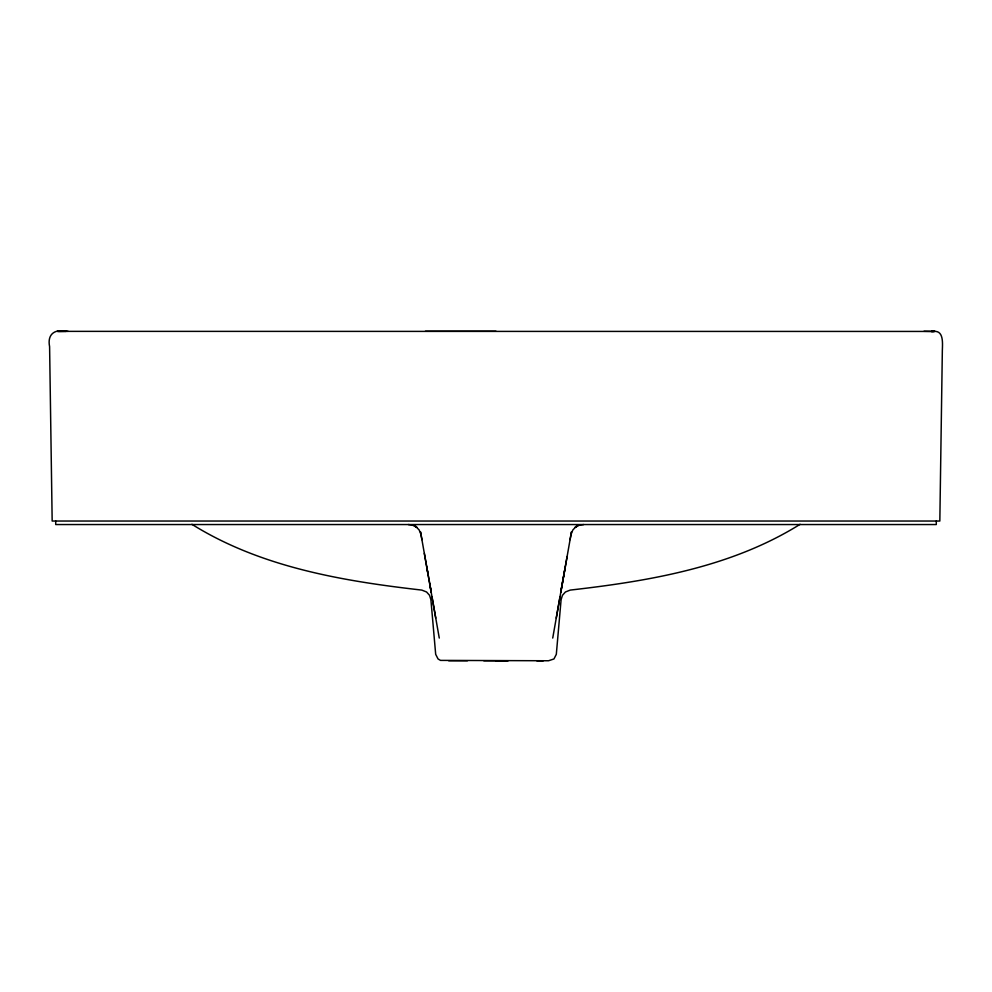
<?xml version="1.0" encoding="UTF-8"?>
<svg xmlns="http://www.w3.org/2000/svg" width="992" height="992" viewBox="0 0 992 992"><rect width="100%" height="100%" fill="white"/><g stroke="black" fill="none" stroke-linecap="round" stroke-linejoin="round"><path stroke-width="1.49" d="M560.765 592.534L571.479 531.7M552.73 638.067L567.102 556.537M570.09 539.648L571.342 532.58M556.252 618.103L560.009 596.812M560.939 590.91L565.229 567.188M570.983 534.576L572.843 529.964L576.612 526.033L575.075 527.446L579.452 525.165L583.68 524.557M800.098 524.297C731.315 567.25 649.5 581.039 570.202 590.091L565.428 591.988L562.439 595.336L561.1 599.689L556.314 654.336L553.945 658.961L548.539 660.759L440.498 660.387L438.055 658.961L435.686 654.336L430.9 599.689L429.561 595.336L426.572 591.988L421.798 590.091C342.5 581.039 260.685 567.25 191.902 524.297M483.774 660.759L508.226 660.759M933.534 331.44C944.706 330.076 942.251 345.328 942.313 352.346L939.833 521.036L52.167 521.036L49.6 346.679C47.095 334.155 54.746 328.848 66.104 331.353L57.176 331.365L933.534 331.44L923.986 331.278M58.466 331.44L68.014 331.278M496 331.241L425.394 331.254M448.669 660.759L467.468 660.759M536.759 660.759L543.331 660.759M496 660.759L506.788 660.759M408.32 524.557L412.548 525.165L416.925 527.446L415.388 526.033L419.157 529.964L421.017 534.576L439.27 638.067M431.991 596.812L435.748 618.103M426.771 567.188L431.061 590.91M420.658 532.58L421.91 539.648M424.34 553.375L427.8 572.892M429.697 583.78L431.235 592.534M420.521 531.7L421.017 534.576M936.287 521.036L936.287 524.545L55.713 524.545L55.713 521.036M934.824 331.365L931.463 331.464L934.824 331.365"/></g></svg>
